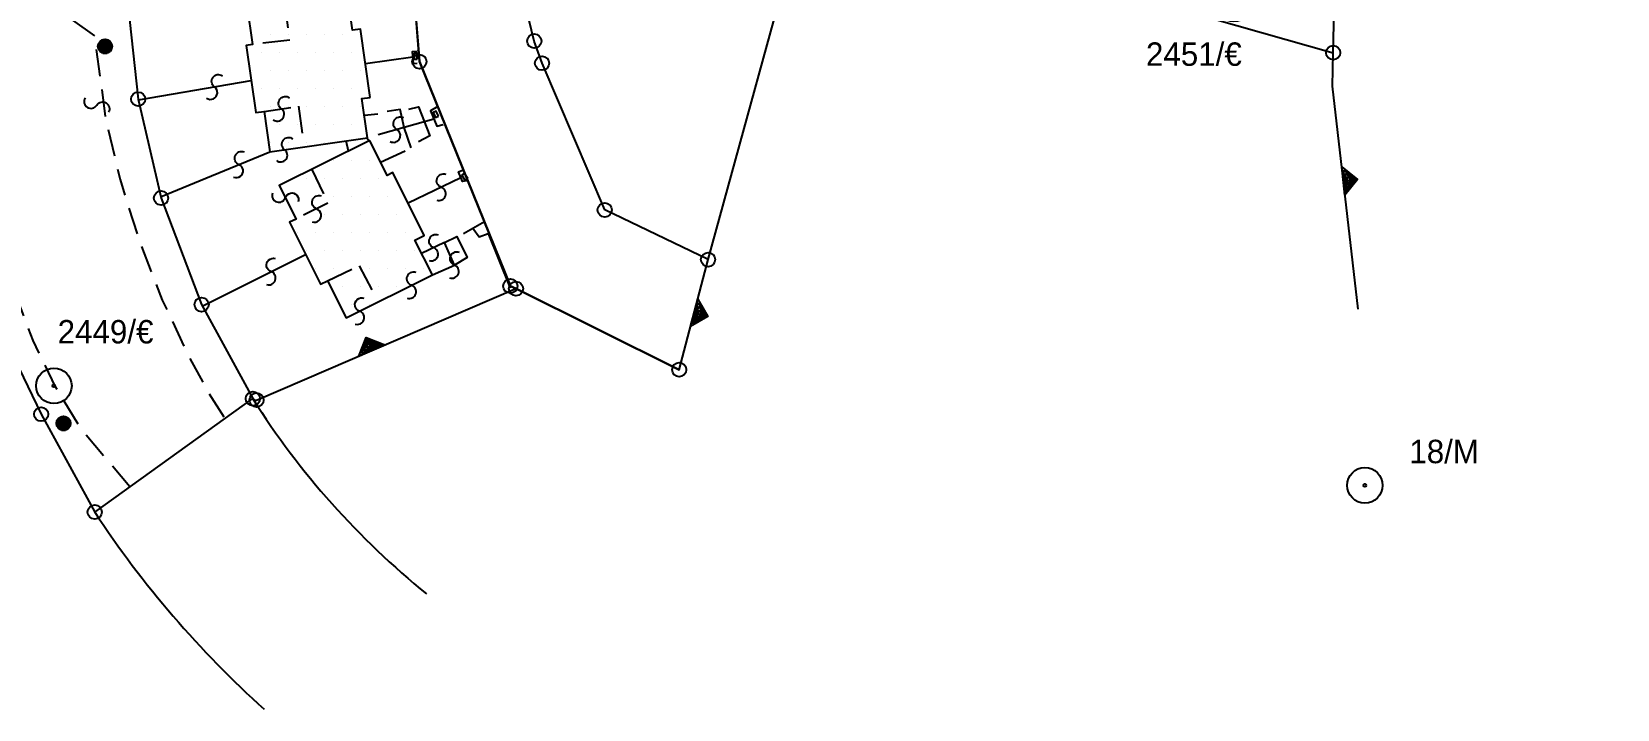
# Model space of a CAD drawing. Extents: x 160399 to 161261, y 619805 to 620526.
# Drawn here: x 160833.5 to 160972.9, y 619991.1 to 620050.8 of the extents above; entities that cross this region are included whole.
import ezdxf
from ezdxf.enums import TextEntityAlignment as Align

# ---------------------------------------------------------------- set-up
doc = ezdxf.new("R2010")
doc.units = 0
doc.header["$LTSCALE"] = 0.375
doc.header["$MEASUREMENT"] = 0
doc.linetypes.add('HIDDEN', pattern=[9.525, 6.35, -3.175])
doc.layers.get('0').update_dxf_attribs({"linetype": 'CONTINUOUS'})
for name, color, linetype in [('FNCP002', 251, 'CONTINUOUS'), ('PCLP001', 7, 'CONTINUOUS'), ('PCLP004', 7, 'CONTINUOUS'), ('PCLP007', 7, 'CONTINUOUS'), ('PCLS001', 2, 'CONTINUOUS'), ('PCLS002', 2, 'CONTINUOUS'), ('PH-BLDH001', 3, 'CONTINUOUS'), ('PH-BLDP001', 3, 'CONTINUOUS'), ('PH-BLDP030', 3, 'HIDDEN'), ('PH-BLDP031', 3, 'HIDDEN'), ('PH-FNCP000', 3, 'CONTINUOUS'), ('PH-FNCP006', 3, 'CONTINUOUS'), ('PH-FNCP007', 3, 'CONTINUOUS'), ('PH-LGTS008', 3, 'CONTINUOUS'), ('PH-PHNS006', 3, 'CONTINUOUS'), ('PH-RODP021', 3, 'HIDDEN'), ('SRVS002', 6, 'CONTINUOUS'), ('SRVS007', 2, 'CONTINUOUS')]:
    doc.layers.add(name, color=color, linetype=linetype)
doc.styles.add('HEBTXT', font='hebtxt')

# ---------------------------------------------------------------- blocks, each defined once
blk = doc.blocks.new('*X27')
at = {"color": 0}
for p, q in [((160861.375, 620039.4), (160861.375, 620039.4)), ((160862.9625, 620039.4), (160862.9625, 620039.4)), ((160864.55, 620039.4), (160864.55, 620039.4)), ((160858.99375, 620037.8125), (160858.99375, 620037.8125)), ((160860.58125, 620037.8125), (160860.58125, 620037.8125)), ((160862.16875, 620037.8125), (160862.16875, 620037.8125)), ((160863.75625, 620037.8125), (160863.75625, 620037.8125)), ((160865.34375, 620037.8125), (160865.34375, 620037.8125)), ((160858.2, 620036.225), (160858.2, 620036.225)), ((160859.7875, 620036.225), (160859.7875, 620036.225)), ((160861.375, 620036.225), (160861.375, 620036.225)), ((160862.9625, 620036.225), (160862.9625, 620036.225)), ((160864.55, 620036.225), (160864.55, 620036.225)), ((160866.1375, 620036.225), (160866.1375, 620036.225)), ((160858.99375, 620034.6375), (160858.99375, 620034.6375)), ((160860.58125, 620034.6375), (160860.58125, 620034.6375)), ((160862.16875, 620034.6375), (160862.16875, 620034.6375)), ((160863.75625, 620034.6375), (160863.75625, 620034.6375)), ((160865.34375, 620034.6375), (160865.34375, 620034.6375)), ((160866.93125, 620034.6375), (160866.93125, 620034.6375)), ((160858.2, 620033.05), (160858.2, 620033.05)), ((160859.7875, 620033.05), (160859.7875, 620033.05)), ((160861.375, 620033.05), (160861.375, 620033.05)), ((160862.9625, 620033.05), (160862.9625, 620033.05)), ((160864.55, 620033.05), (160864.55, 620033.05)), ((160866.1375, 620033.05), (160866.1375, 620033.05)), ((160867.725, 620033.05), (160867.725, 620033.05)), ((160858.99375, 620031.4625), (160858.99375, 620031.4625)), ((160860.58125, 620031.4625), (160860.58125, 620031.4625)), ((160862.16875, 620031.4625), (160862.16875, 620031.4625)), ((160863.75625, 620031.4625), (160863.75625, 620031.4625)), ((160865.34375, 620031.4625), (160865.34375, 620031.4625)), ((160866.93125, 620031.4625), (160866.93125, 620031.4625)), ((160868.51875, 620031.4625), (160868.51875, 620031.4625)), ((160859.7875, 620029.875), (160859.7875, 620029.875)), ((160861.375, 620029.875), (160861.375, 620029.875)), ((160862.9625, 620029.875), (160862.9625, 620029.875)), ((160864.55, 620029.875), (160864.55, 620029.875)), ((160866.1375, 620029.875), (160866.1375, 620029.875)), ((160867.725, 620029.875), (160867.725, 620029.875)), ((160869.3125, 620029.875), (160869.3125, 620029.875)), ((160862.16875, 620028.2875), (160862.16875, 620028.2875)), ((160863.75625, 620028.2875), (160863.75625, 620028.2875)), ((160865.34375, 620028.2875), (160865.34375, 620028.2875)), ((160866.93125, 620028.2875), (160866.93125, 620028.2875)), ((160862.9625, 620026.7), (160862.9625, 620026.7)), ((160864.55, 620026.7), (160864.55, 620026.7))]:
    blk.add_line(p, q, dxfattribs=at)
blk = doc.blocks.new('*X26')
at = {"color": 0}
for p, q in [((160857.40625, 620066.3875), (160857.40625, 620066.3875)), ((160858.99375, 620066.3875), (160858.99375, 620066.3875)), ((160860.58125, 620066.3875), (160860.58125, 620066.3875)), ((160853.4375, 620064.8), (160853.4375, 620064.8)), ((160855.025, 620064.8), (160855.025, 620064.8)), ((160856.6125, 620064.8), (160856.6125, 620064.8)), ((160858.2, 620064.8), (160858.2, 620064.8)), ((160859.7875, 620064.8), (160859.7875, 620064.8)), ((160852.64375, 620063.2125), (160852.64375, 620063.2125)), ((160854.23125, 620063.2125), (160854.23125, 620063.2125)), ((160855.81875, 620063.2125), (160855.81875, 620063.2125)), ((160857.40625, 620063.2125), (160857.40625, 620063.2125)), ((160858.99375, 620063.2125), (160858.99375, 620063.2125)), ((160860.58125, 620063.2125), (160860.58125, 620063.2125)), ((160853.4375, 620061.625), (160853.4375, 620061.625)), ((160855.025, 620061.625), (160855.025, 620061.625)), ((160856.6125, 620061.625), (160856.6125, 620061.625)), ((160858.2, 620061.625), (160858.2, 620061.625)), ((160859.7875, 620061.625), (160859.7875, 620061.625)), ((160861.375, 620061.625), (160861.375, 620061.625)), ((160852.64375, 620060.0375), (160852.64375, 620060.0375)), ((160854.23125, 620060.0375), (160854.23125, 620060.0375)), ((160855.81875, 620060.0375), (160855.81875, 620060.0375)), ((160857.40625, 620060.0375), (160857.40625, 620060.0375)), ((160858.99375, 620060.0375), (160858.99375, 620060.0375)), ((160860.58125, 620060.0375), (160860.58125, 620060.0375)), ((160862.16875, 620060.0375), (160862.16875, 620060.0375)), ((160853.4375, 620058.45), (160853.4375, 620058.45)), ((160855.025, 620058.45), (160855.025, 620058.45)), ((160856.6125, 620058.45), (160856.6125, 620058.45)), ((160858.2, 620058.45), (160858.2, 620058.45)), ((160859.7875, 620058.45), (160859.7875, 620058.45)), ((160861.375, 620058.45), (160861.375, 620058.45)), ((160854.23125, 620056.8625), (160854.23125, 620056.8625)), ((160855.81875, 620056.8625), (160855.81875, 620056.8625)), ((160857.40625, 620056.8625), (160857.40625, 620056.8625)), ((160858.99375, 620056.8625), (160858.99375, 620056.8625)), ((160860.58125, 620056.8625), (160860.58125, 620056.8625)), ((160862.16875, 620056.8625), (160862.16875, 620056.8625)), ((160855.025, 620055.275), (160855.025, 620055.275)), ((160856.6125, 620055.275), (160856.6125, 620055.275)), ((160858.2, 620055.275), (160858.2, 620055.275)), ((160859.7875, 620055.275), (160859.7875, 620055.275)), ((160861.375, 620055.275), (160861.375, 620055.275)), ((160854.23125, 620053.6875), (160854.23125, 620053.6875)), ((160855.81875, 620053.6875), (160855.81875, 620053.6875)), ((160857.40625, 620053.6875), (160857.40625, 620053.6875)), ((160858.99375, 620053.6875), (160858.99375, 620053.6875)), ((160860.58125, 620053.6875), (160860.58125, 620053.6875)), ((160862.16875, 620053.6875), (160862.16875, 620053.6875)), ((160855.025, 620052.1), (160855.025, 620052.1)), ((160856.6125, 620052.1), (160856.6125, 620052.1)), ((160858.2, 620052.1), (160858.2, 620052.1)), ((160859.7875, 620052.1), (160859.7875, 620052.1)), ((160861.375, 620052.1), (160861.375, 620052.1)), ((160854.23125, 620050.5125), (160854.23125, 620050.5125)), ((160855.81875, 620050.5125), (160855.81875, 620050.5125)), ((160857.40625, 620050.5125), (160857.40625, 620050.5125)), ((160858.99375, 620050.5125), (160858.99375, 620050.5125)), ((160860.58125, 620050.5125), (160860.58125, 620050.5125)), ((160862.16875, 620050.5125), (160862.16875, 620050.5125)), ((160863.75625, 620050.5125), (160863.75625, 620050.5125)), ((160855.025, 620048.925), (160855.025, 620048.925)), ((160856.6125, 620048.925), (160856.6125, 620048.925)), ((160858.2, 620048.925), (160858.2, 620048.925)), ((160859.7875, 620048.925), (160859.7875, 620048.925)), ((160861.375, 620048.925), (160861.375, 620048.925)), ((160862.9625, 620048.925), (160862.9625, 620048.925)), ((160854.23125, 620047.3375), (160854.23125, 620047.3375)), ((160855.81875, 620047.3375), (160855.81875, 620047.3375)), ((160857.40625, 620047.3375), (160857.40625, 620047.3375)), ((160858.99375, 620047.3375), (160858.99375, 620047.3375)), ((160860.58125, 620047.3375), (160860.58125, 620047.3375)), ((160862.16875, 620047.3375), (160862.16875, 620047.3375)), ((160863.75625, 620047.3375), (160863.75625, 620047.3375)), ((160855.025, 620045.75), (160855.025, 620045.75)), ((160856.6125, 620045.75), (160856.6125, 620045.75)), ((160858.2, 620045.75), (160858.2, 620045.75)), ((160859.7875, 620045.75), (160859.7875, 620045.75)), ((160861.375, 620045.75), (160861.375, 620045.75)), ((160862.9625, 620045.75), (160862.9625, 620045.75)), ((160855.81875, 620044.1625), (160855.81875, 620044.1625)), ((160857.40625, 620044.1625), (160857.40625, 620044.1625)), ((160858.99375, 620044.1625), (160858.99375, 620044.1625)), ((160860.58125, 620044.1625), (160860.58125, 620044.1625)), ((160862.16875, 620044.1625), (160862.16875, 620044.1625)), ((160863.75625, 620044.1625), (160863.75625, 620044.1625)), ((160856.6125, 620042.575), (160856.6125, 620042.575)), ((160858.2, 620042.575), (160858.2, 620042.575)), ((160859.7875, 620042.575), (160859.7875, 620042.575)), ((160861.375, 620042.575), (160861.375, 620042.575)), ((160862.9625, 620042.575), (160862.9625, 620042.575)), ((160855.81875, 620040.9875), (160855.81875, 620040.9875)), ((160857.40625, 620040.9875), (160857.40625, 620040.9875)), ((160858.99375, 620040.9875), (160858.99375, 620040.9875)), ((160860.58125, 620040.9875), (160860.58125, 620040.9875))]:
    blk.add_line(p, q, dxfattribs=at)
blk = doc.blocks.new('*X10')
at = {"color": 0}
for p, q in [((-0.5, 0.06), (0.5, 0.06)), ((-0.5, 0.03), (0.5, 0.03)), ((-0.5, 0), (0.5, 0)), ((-0.49, 0.1), (0.49, 0.1)), ((-0.48, 0.13), (0.48, 0.13)), ((-0.47, 0.16), (0.47, 0.16)), ((-0.46, 0.19), (0.46, 0.19)), ((-0.45, 0.22), (0.45, 0.22)), ((-0.43, 0.25), (0.43, 0.25)), ((-0.41, 0.29), (0.41, 0.29)), ((-0.39, 0.32), (0.39, 0.32)), ((-0.36, 0.35), (0.36, 0.35)), ((-0.32, 0.38), (0.32, 0.38)), ((-0.28, 0.41), (0.28, 0.41)), ((-0.23, 0.44), (0.23, 0.44)), ((-0.15, 0.48), (0.15, 0.48)), ((-0.5, -0.03), (0.5, -0.03)), ((-0.5, -0.06), (0.5, -0.06)), ((-0.49, -0.1), (0.49, -0.1)), ((-0.48, -0.13), (0.48, -0.13)), ((-0.47, -0.16), (0.47, -0.16)), ((-0.46, -0.19), (0.46, -0.19)), ((-0.45, -0.22), (0.45, -0.22)), ((-0.43, -0.25), (0.43, -0.25)), ((-0.41, -0.29), (0.41, -0.29)), ((-0.39, -0.32), (0.39, -0.32)), ((-0.36, -0.35), (0.36, -0.35)), ((-0.32, -0.38), (0.32, -0.38)), ((-0.28, -0.41), (0.28, -0.41)), ((-0.23, -0.44), (0.23, -0.44)), ((-0.15, -0.48), (0.15, -0.48))]:
    blk.add_line(p, q, dxfattribs=at)
blk = doc.blocks.new('LGTS008')
blk.add_circle((0, 0), 0.5)
blk.add_blockref('*X10', (0, 0))
at = {"style": 'HEBTXT', "flags": 8}
blk.add_attdef('DESC', text='', height=1.5, dxfattribs=at).set_placement((-3.82, -0.65), align=Align.CENTER)
at = {"style": 'HEBTXT', "flags": 9}
blk.add_attdef('ID', (0, -2.84), '', height=1.5, dxfattribs=at)
blk = doc.blocks.new('PHNS006')
at = {"layer": 'PH-PHNS006', "flags": 128}
blk.add_lwpolyline([(-0.5, -0.3125), (0.5, -0.3125), (0.5, 0.25), (-0.5, 0.25), (-0.5, -0.3125)], dxfattribs=at)
blk = doc.blocks.new('SRVS002')
for radius in [1.25, 0.1]:
    blk.add_circle((0, 0), radius)
blk = doc.blocks.new('PCLS002')
blk.add_lwpolyline([(-0.85, -0.85, 1), (0, 0, -1), (0.85, 0.85, -1)], format="xyb")
blk = doc.blocks.new('SRVS007')
blk.add_circle((0, 0), 0.5)
at = {"style": 'HEBTXT'}
blk.add_attdef('NAME', text='', height=1.8, dxfattribs=at).set_placement((-0.01, -3), align=Align.CENTER)
for tag, flags, p in [('KIND', 1, (0, -6.04, 0)), ('HEIGHT', 1, (0, -8, 0)), ('SOURCE-CODE', 9, (0, -9.96, 0)), ('MARK-CODE', 9, (0, -11.92, 0))]:
    blk.add_attdef(tag, text='', height=1.8, dxfattribs=dict(at, flags=flags)).set_placement(p, align=Align.CENTER)
blk = doc.blocks.new('SU93_41L')
for points in [[(-1, 0), (0, 1), (1, 0)], [(-0.76, 0.1), (0, 0.86), (0.76, 0.1)], [(-0.52, 0.2), (0, 0.72), (0.52, 0.2)], [(-0.28, 0.3), (0, 0.58), (0.28, 0.3)], [(-0.03, 0.4), (0, 0.43), (0.03, 0.4)]]:
    blk.add_lwpolyline(points, close=True)
blk = doc.blocks.new('SU93_41R')
for points in [[(1, 0), (0, -1), (-1, 0)], [(0.76, -0.1), (0, -0.86), (-0.76, -0.1)], [(0.52, -0.2), (0, -0.72), (-0.52, -0.2)], [(0.28, -0.3), (0, -0.58), (-0.28, -0.3)], [(0.03, -0.4), (0, -0.43), (-0.03, -0.4)]]:
    blk.add_lwpolyline(points, close=True)

msp = doc.modelspace()

# ---------------------------------------------------------------- linework, layer by layer
at = {"layer": 'FNCP002', "flags": 128}
for points in [[(160892.95, 620030.7), (160883.86, 620035.07), (160878.35, 620047.98), (160877.66, 620049.93), (160877.18, 620051.86), (160875.5, 620073.53)], [(160841.5, 620061.11), (160841.91, 620053.19), (160842.83, 620044.82), (160844.84, 620036.11), (160848.41, 620026.74), (160852.91, 620018.46)], [(160828, 620037.34), (160830.79, 620024.41), (160834.3, 620017.09), (160839.01, 620008.48)]]:
    msp.add_lwpolyline(points, dxfattribs=at)
for points in [[(160890.41, 620021.01), (160876.05, 620028.14), (160875.56, 620028.37), (160867.56, 620048.12), (160866.15, 620066.04, 0.255691)], [(160852.91, 620018.46, 0.309219), (160853.24, 620018.34), (160876.05, 620028.14)]]:
    msp.add_lwpolyline(points, format="xyb", dxfattribs=at)
at = {"layer": 'PCLP001', "flags": 128}
for points in [[(160853.24, 620018.34), (160876.05, 620028.14), (160890.41, 620021.01), (160892.95, 620030.7), (160901.54, 620062.02), (160911.75, 620059.13), (160935.3, 620052.47), (160947.92, 620048.9), (160948.73, 620083.5), (160972.59, 620083.9), (160972.91, 620102.57), (160971.1, 620102.43), (160970.81, 620105.7), (160966.89, 620105.68), (160966.81, 620106.62), (160960.13, 620106.65), (160960.04, 620105.91), (160948.1, 620106.11), (160945.59, 620137.95), (160945.22, 620142.64), (160942.64, 620160.53), (160941.94, 620165.37)], [(160830.79, 620024.41), (160834.3, 620017.09), (160839.01, 620008.48), (160852.91, 620018.46)]]:
    msp.add_lwpolyline(points, dxfattribs=at)
at = {"layer": 'PCLP004'}
for p, q in [((160866.15, 620066.04), (160867.56, 620048.12)), ((160841.91, 620053.19), (160842.83, 620044.82)), ((160877.66, 620049.93), (160877.18, 620051.86)), ((160878.35, 620047.98), (160877.66, 620049.93)), ((160867.56, 620048.12), (160875.56, 620028.37)), ((160883.86, 620035.07), (160878.35, 620047.98)), ((160842.83, 620044.82), (160844.84, 620036.11)), ((160844.84, 620036.11), (160848.41, 620026.74)), ((160892.95, 620030.7), (160883.86, 620035.07)), ((160875.56, 620028.37), (160876.05, 620028.14)), ((160848.41, 620026.74), (160852.91, 620018.46))]:
    msp.add_line(p, q, dxfattribs=at)
for centre, radius, start, end in [((160853.16, 620018.64), 0.311, 215.6517, 284.3821), ((160912.76, 620056.3), 70.81, 212.3042, 230.9962), ((160913.44, 620057.32), 89.02, 213.2739, 228.043)]:
    msp.add_arc(centre, radius, start, end, dxfattribs=at)
at = {"layer": 'PCLP007'}
msp.add_lwpolyline([(160950.11, 620026.33), (160947.85, 620045.95), (160947.92, 620048.9)], dxfattribs=at)
at = {"layer": 'PH-BLDP001'}
for points in [[(160863.24, 620044.97), (160862.39, 620050.99), (160861.68, 620050.89), (160860.72, 620057.57), (160861.45, 620057.67), (160860.57, 620063.8), (160859.92, 620063.71), (160859.44, 620067.04), (160850.58, 620065.78), (160851.04, 620062.55), (160850.48, 620062.47), (160851.33, 620056.49), (160851.89, 620056.57), (160852.89, 620049.63), (160852.34, 620049.55), (160853.18, 620043.64), (160853.9, 620043.74), (160854.4, 620040.18), (160863, 620041.41), (160862.51, 620044.87)], [(160863.2, 620041.18), (160855.24, 620037.21), (160856.71, 620034.27), (160856.13, 620033.99), (160858.86, 620028.53), (160859.47, 620028.84), (160861.11, 620025.57), (160868.7, 620029.35), (160867.17, 620032.41), (160867.99, 620032.82), (160865.22, 620038.36), (160864.73, 620038.11)]]:
    msp.add_lwpolyline(points, close=True, dxfattribs=at)
at = {"layer": 'PH-BLDP030'}
for points in [[(160851.89, 620056.57), (160855.15, 620057), (160856.16, 620050), (160852.89, 620049.63)], [(160853.9, 620043.74), (160856.92, 620044.19), (160857.43, 620040.61)], [(160858.11, 620038.64), (160859.52, 620035.65), (160856.71, 620034.27)], [(160859.47, 620028.84), (160862.26, 620030.14), (160863.93, 620026.98)]]:
    msp.add_lwpolyline(points, dxfattribs=at)
at = {"layer": 'PH-BLDP031'}
for points in [[(160866.23, 620042.33), (160863, 620041.41)], [(160864.15, 620039.28), (160866.85, 620040.53), (160866.23, 620042.33)], [(160861.32, 620040.24), (160861.13, 620041.14)], [(160862.93, 620041.4), (160863.15, 620041.15)], [(160868.7, 620029.35), (160870.64, 620030.22), (160869.77, 620032.21), (160867.75, 620031.24)]]:
    msp.add_lwpolyline(points, dxfattribs=at)
at = {"layer": 'PH-FNCP000'}
for points in [[(160866.99, 620048.51), (160862.82, 620047.93)], [(160867.37, 620047.94), (160867.04, 620047.93), (160866.95, 620049.02), (160867.36, 620049.05)], [(160866.23, 620042.33), (160865.86, 620043.9), (160864.74, 620043.74)], [(160866.62, 620043.95), (160867.48, 620044.13), (160868.48, 620041.58), (160867.49, 620041.07)], [(160869.18, 620044.18), (160868.53, 620043.78), (160869.1, 620042.44), (160869.64, 620042.58)], [(160863.9, 620043.5), (160862.72, 620043.38)], [(160868.83, 620043.06), (160866.23, 620042.33)], [(160871.81, 620037.66), (160871.35, 620037.56), (160870.99, 620038.41), (160871.35, 620038.56)], [(160871.21, 620037.9), (160866.57, 620035.67)], [(160871.43, 620032.99), (160873.29, 620034.05)], [(160869.77, 620032.21), (160870.85, 620032.74), (160871.75, 620030.87), (160870.64, 620030.22)], [(160872.26, 620033.46), (160872.82, 620032.71), (160873.61, 620032.99), (160875.54, 620028.18)]]:
    msp.add_lwpolyline(points, dxfattribs=at)
at = {"layer": 'PH-FNCP006'}
for points in [[(160844.78, 620036.22), (160854.4, 620040.18)], [(160848.45, 620026.61), (160857.55, 620031.15)]]:
    msp.add_lwpolyline(points, dxfattribs=at)
at = {"layer": 'PH-FNCP007'}
for points in [[(160842.86, 620044.75), (160852.78, 620046.45)], [(160853.05, 620018.26), (160852.75, 620018.79)]]:
    msp.add_lwpolyline(points, dxfattribs=at)
at = {"layer": 'PH-RODP021', "flags": 128}
for points in [[(160864.56, 620071.91), (160843.48, 620070.22), (160841.72, 620069.59), (160840.12, 620068.61), (160838.77, 620067.32), (160837.72, 620065.77), (160837.01, 620064.04), (160836.71, 620062.51), (160836.94, 620051.86), (160838.99, 620050.38), (160839.95, 620043.22), (160841.24, 620037.74), (160842.91, 620032.37), (160844.95, 620027.13), (160847.35, 620022.04), (160849.05, 620018.92), (160850.48, 620016.71)], [(160842.1, 620010.7), (160837.91, 620015.63), (160835.57, 620019.5), (160833.59, 620023.57), (160831.72, 620028.52), (160830.79, 620033.16), (160830.24, 620037.85), (160830.09, 620041.8), (160829.68, 620047.98), (160829.44, 620051.38), (160829.16, 620052.91), (160828.71, 620055.22), (160827.88, 620057.43), (160826.69, 620059.46), (160825.18, 620061.27), (160823.39, 620062.8), (160820.37, 620064.46), (160818.31, 620065.3), (160816.12, 620065.77), (160813.9, 620065.84), (160811.31, 620065.43), (160810.14, 620065.13), (160808.96, 620063.54), (160790.83, 620061.09), (160789.73, 620060.55), (160788.88, 620059.68), (160788.33, 620058.59), (160788.26, 620058.18)]]:
    msp.add_lwpolyline(points, dxfattribs=at)

# ---------------------------------------------------------------- block references
at = {"layer": 'PCLS001', "xscale": 1.25, "yscale": 1.25, "zscale": 1.25}
for name, p, rotation in [('SU93_41L', (160948.81, 620037.61), 276.5654872886484), ('SU93_41R', (160891.72, 620026.02), 75.31175038288148), ('SU93_41L', (160863.38, 620022.7), 23.25010730584911)]:
    msp.add_blockref(name, p, dxfattribs=dict(at, rotation=rotation))
at = {"layer": 'PCLS002'}
for p, rotation in [((160849.54, 620045.89, 35.21), 9.69343910193494), ((160839.19, 620044.29, 34.05), 283.2481025024018), ((160855.42, 620043.97, 42.45), 8.506659031472827), ((160865.58, 620042.14, 39.88), 15.78610472096826), ((160855.71, 620040.37, 40.46), 8.118901563455376), ((160851.69, 620039.06, 35.43), 22.35257892642251), ((160869.48, 620037.07, 35.39), 25.64381642827076), ((160855.77, 620036.15, 40.29), 296.5259414360077), ((160858.52, 620035.16, 42.24), 25.97608047110847), ((160868.81, 620031.75, 36.24), 25.67327111112142), ((160870.64, 620030.22, 36.24), 24.03362303592076), ((160854.51, 620029.64, 35.5), 26.52472334284931), ((160866.86, 620028.44, 40.76), 26.53483985397938), ((160862.3, 620026.16, 40.39), 26.53483985397938)]:
    msp.add_blockref('PCLS002', p, dxfattribs=dict(at, rotation=rotation))
at = {"layer": 'PH-BLDH001'}
for name in ['*X26', '*X27']:
    msp.add_blockref(name, (-1.37, 0.02), dxfattribs=at)
at = {"layer": 'PH-LGTS008', "xscale": 1.25, "yscale": 1.25, "zscale": 1.25}
for p in [(160839.92, 620049.46, 34.2), (160836.26, 620016.29, 34.3)]:
    msp.add_blockref('LGTS008', p, dxfattribs=at)
at = {"layer": 'PH-PHNS006', "xscale": 0.5, "yscale": 0.5, "zscale": 0.5}
for p, rotation in [((160867.22, 620048.58, 35.81), 88.41333500000002), ((160868.99, 620043.47, 35.4), 115.992207), ((160871.54, 620037.97, 35.54), 122.325556)]:
    msp.add_blockref('PHNS006', p, dxfattribs=dict(at, rotation=rotation))
at = {"layer": 'SRVS002'}
ref = msp.add_blockref('SRVS002', (160939.19, 620053.21, 1000), dxfattribs=dict(at, xscale=1.25, yscale=1.25, zscale=1.25))
ref.add_attrib('NAME', '2451/€', dxfattribs={"layer": '0', "height": 2.06, "style": 'HEBTXT'}).set_placement((160935.67, 620047.75), align=Align.CENTER)
ref = msp.add_blockref('SRVS002', (160835.42, 620019.59, 1000), dxfattribs=dict(at, xscale=1.25, yscale=1.25, zscale=1.25))
ref.add_attrib('NAME', '2449/€', dxfattribs={"layer": '0', "height": 2.06, "style": 'HEBTXT'}).set_placement((160839.96, 620023.32), align=Align.CENTER)
ref = msp.add_blockref('SRVS002', (160950.71, 620010.83, 1000), dxfattribs=dict(at, xscale=1.25, yscale=1.25, zscale=1.25))
ref.add_attrib('NAME', '18/M', dxfattribs={"layer": '0', "height": 2.06, "style": 'HEBTXT'}).set_placement((160957.68, 620012.78), align=Align.CENTER)
at = {"layer": 'SRVS007', "xscale": 1.25, "yscale": 1.25, "zscale": 1.25}
for p in [(160877.66, 620049.93, 1000), (160947.92, 620048.9, 1000), (160867.56, 620048.12, 1000), (160878.35, 620047.98, 1000), (160842.83, 620044.82, 1000), (160844.84, 620036.11, 1000), (160883.86, 620035.07, 1000), (160892.95, 620030.7, 1000), (160875.56, 620028.37, 1000), (160876.05, 620028.14, 1000), (160848.41, 620026.74, 1000), (160890.41, 620021.01, 1000), (160852.91, 620018.46, 1000), (160853.24, 620018.34, 1000), (160834.3, 620017.09, 1000), (160839.01, 620008.48, 1000)]:
    msp.add_blockref('SRVS007', p, dxfattribs=at)

doc.saveas('drawing.dxf')
